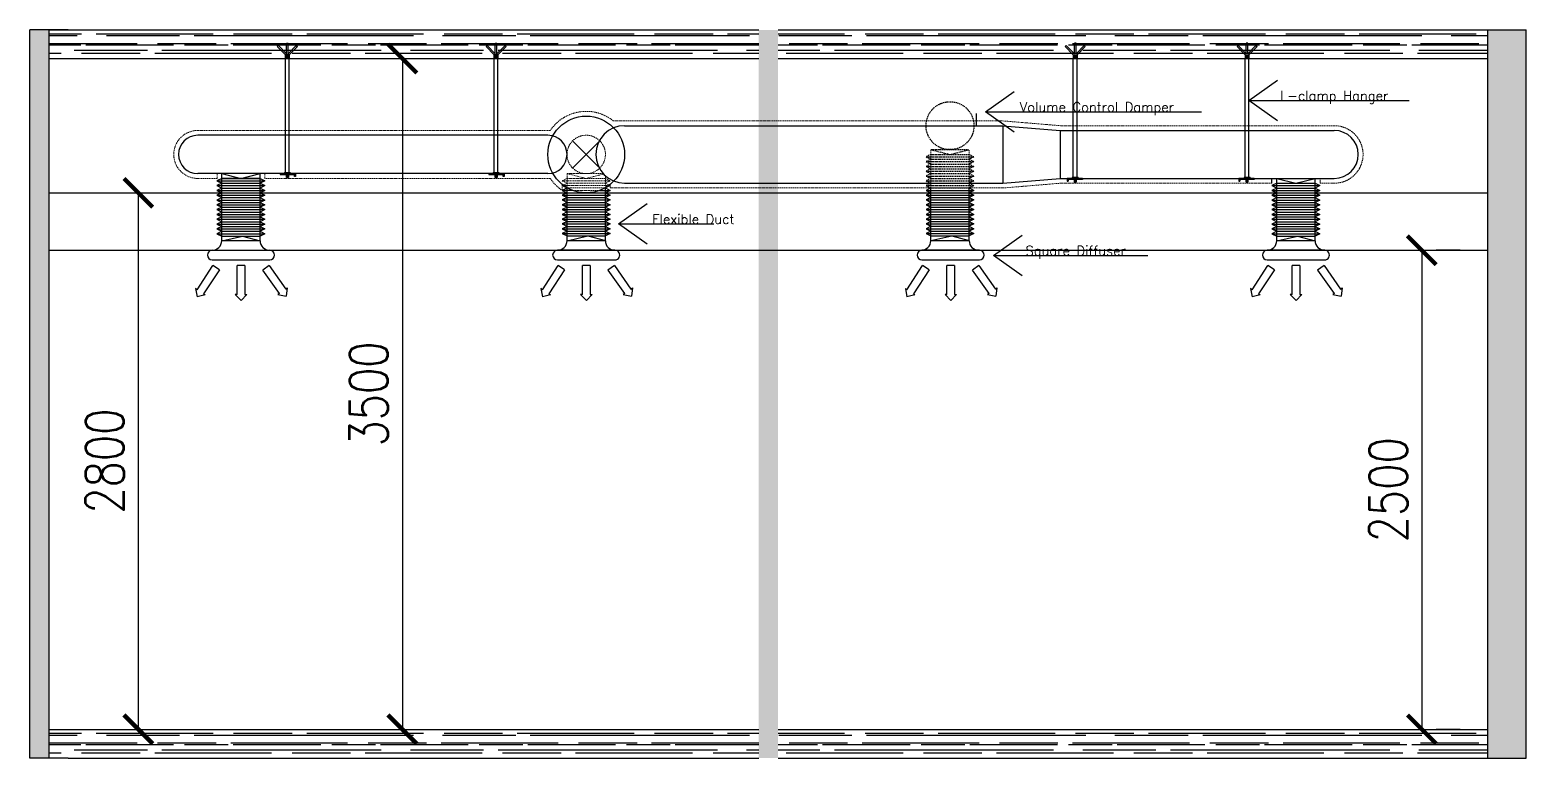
# Model space of a CAD drawing. Header units: millimetres. Extents: x -1288794 to 2153086, y -2701644 to -1335282.
# Drawn here: x 1116071 to 1123871, y -1346198 to -1342398 of the extents above; entities that cross this region are included whole.
import ezdxf

# ---------------------------------------------------------------- set-up
doc = ezdxf.new("R2010")
doc.units = ezdxf.units.MM
doc.header["$LTSCALE"] = 100
doc.header["$PDMODE"] = 34
doc.linetypes.add('HIDDEN', pattern=[9.525, 6.35, -3.175])
for name, color, linetype in [('A-FLOR-SPCL', 8, 'Continuous'), ('A-WALL-FULL', 8, 'Continuous'), ('AC- VD', 5, 'Continuous'), ('AC-FAD', 6, 'Continuous'), ('AC-SAD', 3, 'Continuous'), ('AC-SAD TEXT', 3, 'Continuous'), ('FALSE-CEILING-LEVEL', 5, 'Continuous'), ('M-HANGER', 30, 'Continuous')]:
    doc.layers.add(name, color=color, linetype=linetype)
doc.layers.add('INSULATION', color=1, linetype='Continuous', lineweight=5)
doc.styles.add('ROMAND', font='romand')
doc.styles.add('ROMANS', font='romans.shx', dxfattribs={"width": 0.8})
doc.dimstyles.new('100 of DIM2', dxfattribs={"dimscale": 0, "dimtxt": 200, "dimasz": 150, "dimexe": 75, "dimexo": 200, "dimgap": 75, "dimtad": 1, "dimdec": 0, "dimrnd": 5, "dimzin": 0, "dimdsep": 46, "dimtxsty": 'ROMANS', "dimblk": 'ARCHTICK', "dimcen": 100, "dimclrd": 94, "dimclre": 94, "dimclrt": 2, "dimadec": 0, "dimazin": 0, "dimtfac": 1, "dimtdec": 0, "dimtofl": 0, "dimtmove": 2, "dimatfit": 3, "dimldrblk": 'OPEN90', "dimfxl": 75, "dimtolj": 1, "dimtzin": 0, "dimarcsym": 0})

# ---------------------------------------------------------------- blocks, each defined once
blk = doc.blocks.new('_ArchTick')
at = {"color": 0, "linetype": 'ByBlock', "const_width": 0.15}
blk.add_lwpolyline([(-0.5, -0.5), (0.5, 0.5)], dxfattribs=at)
blk = doc.blocks.new('*D371')
at = {"layer": 'AC-FAD', "color": 94, "lineweight": -2, "transparency": 16777216}
for p, q in [((1123326.9, -1343547.8), (1123326.9, -1346047.8)), ((1123526.9, -1343547.8), (1123401.9, -1343547.8)), ((1123526.9, -1346047.8), (1123401.9, -1346047.8))]:
    blk.add_line(p, q, dxfattribs=at)
at = {"layer": 'Defpoints', "color": 0, "transparency": 16777216}
for p in [(1123326.9, -1343547.8), (1123326.9, -1346047.8), (1123326.9, -1346047.8)]:
    blk.add_point(p, dxfattribs=at)
at = {"layer": 'AC-FAD', "color": 94, "lineweight": -2, "transparency": 16777216, "xscale": 150, "yscale": 150, "zscale": 150}
for p, rotation in [((1123326.9, -1343547.8), 90), ((1123326.9, -1346047.8), 270)]:
    blk.add_blockref('_ArchTick', p, dxfattribs=dict(at, rotation=rotation))
at = {"layer": 'AC-FAD', "color": 2, "transparency": 16777216, "insert": (1123151.9, -1344797.8), "char_height": 200, "attachment_point": 5, "rotation": 90, "style": 'ROMANS'}
blk.add_mtext('\\A1;2500', dxfattribs=at)
blk = doc.blocks.new('*D372')
at = {"layer": 'AC-FAD', "color": 94, "lineweight": -2, "transparency": 16777216}
for p, q in [((1116635.7, -1343247.8), (1116635.7, -1346047.8)), ((1116653.4, -1343247.8), (1116710.7, -1343247.8)), ((1116653.4, -1346047.8), (1116710.7, -1346047.8))]:
    blk.add_line(p, q, dxfattribs=at)
at = {"layer": 'Defpoints', "color": 0, "transparency": 16777216}
for p in [(1116453.4, -1343247.8), (1116453.4, -1346047.8), (1116635.7, -1346047.8)]:
    blk.add_point(p, dxfattribs=at)
at = {"layer": 'AC-FAD', "color": 94, "lineweight": -2, "transparency": 16777216, "xscale": 150, "yscale": 150, "zscale": 150}
for p, rotation in [((1116635.7, -1343247.8), 90), ((1116635.7, -1346047.8), 270)]:
    blk.add_blockref('_ArchTick', p, dxfattribs=dict(at, rotation=rotation))
at = {"layer": 'AC-FAD', "color": 2, "transparency": 16777216, "insert": (1116460.7, -1344647.8), "char_height": 200, "attachment_point": 5, "rotation": 90, "style": 'ROMANS'}
blk.add_mtext('\\A1;2800', dxfattribs=at)
blk = doc.blocks.new('*D373')
at = {"layer": 'AC-FAD', "color": 94, "lineweight": -2, "transparency": 16777216}
for p, q in [((1118012.3, -1342547.8), (1118012.3, -1346047.8)), ((1118056.8, -1342547.8), (1118087.3, -1342547.8)), ((1118056.8, -1346047.8), (1118087.3, -1346047.8))]:
    blk.add_line(p, q, dxfattribs=at)
at = {"layer": 'Defpoints', "color": 0, "transparency": 16777216}
for p in [(1117856.8, -1342547.8), (1117856.8, -1346047.8), (1118012.3, -1346047.8)]:
    blk.add_point(p, dxfattribs=at)
at = {"layer": 'AC-FAD', "color": 94, "lineweight": -2, "transparency": 16777216, "xscale": 150, "yscale": 150, "zscale": 150}
for p, rotation in [((1118012.3, -1342547.8), 90), ((1118012.3, -1346047.8), 270)]:
    blk.add_blockref('_ArchTick', p, dxfattribs=dict(at, rotation=rotation))
at = {"layer": 'AC-FAD', "color": 2, "transparency": 16777216, "insert": (1117837.3, -1344297.8), "char_height": 200, "attachment_point": 5, "rotation": 90, "style": 'ROMANS'}
blk.add_mtext('\\A1;3500', dxfattribs=at)

msp = doc.modelspace()

# ---------------------------------------------------------------- hatches: boundary and pattern name
at = {"layer": 'A-WALL-FULL', "true_color": 0xf26722}
h = msp.add_hatch(dxfattribs=at)
h.set_pattern_fill('BRSTONE', color=30, scale=5)
h.set_pattern_definition([(0, (41287.41, 7615.255), (0, 41.91), []), (90, (41401.71, 7615.255), (-63.5, 41.91), [41.91, -41.91]), (90, (41389.01, 7615.255), (-63.5, 41.91), [41.91, -41.91]), (0, (41401.71, 7622.24), (63.5, 41.91), [-114.3, 12.7]), (0, (41401.71, 7629.225), (63.5, 41.91), [-114.3, 12.7]), (0, (41401.71, 7636.21), (63.5, 41.91), [-114.3, 12.7]), (0, (41401.71, 7643.195), (63.5, 41.91), [-114.3, 12.7]), (0, (41401.71, 7650.18), (63.5, 41.91), [-114.3, 12.7])])
h.paths.add_polyline_path([(1116170.6, -1346197.8), (1116170.6, -1342397.8), (1116070.6, -1342397.8), (1116070.6, -1346197.8)])
at = {"layer": 'A-WALL-FULL', "true_color": 0xed1f24}
h = msp.add_hatch(dxfattribs=at)
h.set_pattern_fill('AR-RROOF', color=240, scale=3)
h.set_pattern_definition([(0, (41287.41, 11265.255), (167.64, 76.2), [1143, -152.4, 381, -76.2]), (0, (41388.75, 11303.35), (-76.2, 101.346), [228.6, -25.146, 457.2, -57.15]), (0, (41325.51, 11330.025), (396.24, 51.054), [609.6, -106.68, 304.8, -76.2])])
h.paths.add_polyline_path([(1119970.6, -1342397.8), (1119970.6, -1342547.8), (1123670.6, -1342547.8), (1123670.6, -1342397.8)])
h.paths.add_polyline_path([(1119870.6, -1342547.8), (1119870.6, -1342397.8), (1116170.6, -1342397.8), (1116170.6, -1342547.8)])
at = {"layer": 'A-WALL-FULL', "true_color": 0xf26722}
h = msp.add_hatch(dxfattribs=at)
h.set_pattern_fill('BRSTONE', color=30, scale=2)
h.set_pattern_definition([(0, (23387.409, 113504.727), (0, 16.764), []), (90, (23433.129, 113504.727), (-25.4, 16.764), [16.764, -16.764]), (90, (23428.049, 113504.727), (-25.4, 16.764), [16.764, -16.764]), (0, (23433.129, 113507.521), (25.4, 16.764), [-45.72, 5.08]), (0, (23433.129, 113510.315), (25.4, 16.764), [-45.72, 5.08]), (0, (23433.129, 113513.109), (25.4, 16.764), [-45.72, 5.08]), (0, (23433.129, 113515.903), (25.4, 16.764), [-45.72, 5.08]), (0, (23433.129, 113518.697), (25.4, 16.764), [-45.72, 5.08])])
h.paths.add_polyline_path([(1119970.6, -1342397.8), (1119870.6, -1342397.8), (1119870.6, -1346197.8), (1119970.6, -1346197.8)])
h = msp.add_hatch(dxfattribs=at)
h.set_pattern_fill('BRSTONE', color=30, scale=2)
h.set_pattern_definition([(0, (43487.409, 7615.255), (0, 16.764), []), (90, (43533.129, 7615.255), (-25.4, 16.764), [16.764, -16.764]), (90, (43528.049, 7615.255), (-25.4, 16.764), [16.764, -16.764]), (0, (43533.129, 7618.049), (25.4, 16.764), [-45.72, 5.08]), (0, (43533.129, 7620.843), (25.4, 16.764), [-45.72, 5.08]), (0, (43533.129, 7623.637), (25.4, 16.764), [-45.72, 5.08]), (0, (43533.129, 7626.43), (25.4, 16.764), [-45.72, 5.08]), (0, (43533.129, 7629.225), (25.4, 16.764), [-45.72, 5.08])])
h.paths.add_polyline_path([(1123870.6, -1342397.8), (1123670.6, -1342397.8), (1123670.6, -1346197.8), (1123870.6, -1346197.8)])
at = {"layer": 'A-WALL-FULL', "true_color": 0xed1f24}
h = msp.add_hatch(dxfattribs=at)
h.set_pattern_fill('AR-RROOF', color=240, scale=3)
h.set_pattern_definition([(0, (41287.41, 7615.255), (167.64, 76.2), [1143, -152.4, 381, -76.2]), (0, (41388.75, 7653.35), (-76.2, 101.346), [228.6, -25.146, 457.2, -57.15]), (0, (41325.51, 7680.025), (396.24, 51.054), [609.6, -106.68, 304.8, -76.2])])
h.paths.add_polyline_path([(1119870.6, -1346197.8), (1119870.6, -1346047.8), (1116170.6, -1346047.8), (1116170.6, -1346197.8)])
h.paths.add_polyline_path([(1119970.6, -1346047.8), (1119970.6, -1346197.8), (1123670.6, -1346197.8), (1123670.6, -1346047.8)])

# ---------------------------------------------------------------- linework, layer by layer
at = {"layer": 'A-FLOR-SPCL'}
for p, q in [((1116270.6, -1342397.8), (1119870.6, -1342397.8)), ((1116170.6, -1342547.8), (1119870.6, -1342547.8))]:
    msp.add_line(p, q, dxfattribs=at)
at = {"layer": 'A-WALL-FULL'}
for p, q in [((1116070.6, -1346197.8), (1116070.6, -1342397.8)), ((1116070.6, -1346197.8), (1116070.6, -1342397.8)), ((1116270.6, -1342397.8), (1116070.6, -1342397.8)), ((1116170.6, -1346197.8), (1116170.6, -1342397.8)), ((1116170.6, -1346197.8), (1116170.6, -1342397.8)), ((1116170.6, -1342397.8), (1119870.6, -1342397.8)), ((1119970.6, -1342397.8), (1123670.6, -1342397.8)), ((1123670.6, -1342397.8), (1123870.6, -1342397.8)), ((1123670.6, -1346197.8), (1123670.6, -1342397.8)), ((1123870.6, -1346197.8), (1123870.6, -1342397.8)), ((1116170.6, -1342547.8), (1119870.6, -1342547.8)), ((1119970.6, -1342547.8), (1123670.6, -1342547.8)), ((1116170.6, -1346047.8), (1119870.6, -1346047.8)), ((1119970.6, -1346047.8), (1123670.6, -1346047.8)), ((1116270.6, -1346197.8), (1116070.6, -1346197.8)), ((1116270.6, -1346197.8), (1119870.6, -1346197.8)), ((1119970.6, -1346197.8), (1123670.6, -1346197.8)), ((1123670.6, -1346197.8), (1123870.6, -1346197.8))]:
    msp.add_line(p, q, dxfattribs=at)
at = {"layer": 'AC- VD'}
for p, q in [((1121004.6, -1342897.8), (1121004.6, -1342833.6)), ((1120702.6, -1342897.8), (1121004.6, -1342897.8))]:
    msp.add_line(p, q, dxfattribs=at)
at = {"layer": 'AC-SAD'}
for p, q in [((1119170.6, -1342897.8), (1121142.2, -1342897.8)), ((1121142.2, -1342897.8), (1121142.2, -1343197.8)), ((1121142.2, -1342897.8), (1121442.2, -1342922.8)), ((1121442.2, -1342922.8), (1121442.2, -1343172.8)), ((1121442.2, -1342922.8), (1122870.7, -1342922.8)), ((1118770.8, -1342947.8), (1116945.5, -1342947.8)), ((1118899.9, -1342977.1), (1119035, -1343112.1)), ((1119035, -1342983.6), (1118899.9, -1343118.5)), ((1118770.8, -1343147.8), (1116945.5, -1343147.8)), ((1117070.6, -1343497.8), (1117070.6, -1343147.8)), ((1117070.6, -1343147.8), (1117170.6, -1343172.8)), ((1117170.6, -1343172.8), (1117270.6, -1343147.8)), ((1117270.6, -1343497.8), (1117270.6, -1343147.8)), ((1117070.6, -1343172.8), (1117045.6, -1343185.3)), ((1117045.6, -1343185.3), (1117295.6, -1343185.3)), ((1117045.6, -1343185.3), (1117070.6, -1343197.8)), ((1117070.6, -1343197.9), (1117045.6, -1343210.4)), ((1117045.6, -1343210.4), (1117295.6, -1343210.4)), ((1117045.6, -1343210.4), (1117070.6, -1343222.9)), ((1117070.6, -1343223), (1117045.6, -1343235.5)), ((1117045.6, -1343235.5), (1117295.6, -1343235.5)), ((1117045.6, -1343235.5), (1117070.6, -1343248)), ((1117070.6, -1343172.8), (1117270.6, -1343172.8)), ((1117270.6, -1343172.8), (1117070.6, -1343172.8)), ((1117070.6, -1343197.8), (1117270.6, -1343197.8)), ((1117070.6, -1343222.9), (1117270.6, -1343222.9)), ((1117270.6, -1343172.8), (1117295.6, -1343185.3)), ((1117295.6, -1343185.3), (1117270.6, -1343197.8)), ((1117270.6, -1343197.9), (1117295.6, -1343210.4)), ((1117295.6, -1343210.4), (1117270.6, -1343222.9)), ((1117270.6, -1343223), (1117295.6, -1343235.5)), ((1117295.6, -1343235.5), (1117270.6, -1343248)), ((1118845.6, -1343210.3), (1118850.6, -1343207.8)), ((1118845.6, -1343210.3), (1118870.6, -1343222.8)), ((1118854, -1343210.3), (1118845.6, -1343210.3)), ((1118870.6, -1343222.8), (1118845.6, -1343235.3)), ((1118845.6, -1343235.3), (1118870.6, -1343247.8)), ((1118901, -1343235.3), (1118845.6, -1343235.3)), ((1118870.6, -1343497.9), (1118870.6, -1343221)), ((1118870.6, -1343222.8), (1118873.8, -1343222.8)), ((1119040.2, -1343235.3), (1119095.6, -1343235.3)), ((1119067.4, -1343222.8), (1119070.6, -1343222.8)), ((1119095.6, -1343210.3), (1119070.6, -1343222.8)), ((1119070.6, -1343497.9), (1119070.6, -1343221)), ((1119070.6, -1343222.8), (1119095.6, -1343235.3)), ((1119095.6, -1343235.3), (1119070.6, -1343247.8)), ((1119087.2, -1343210.3), (1119095.6, -1343210.3)), ((1119090.6, -1343207.8), (1119095.6, -1343210.3)), ((1119170.6, -1343197.8), (1121142.2, -1343197.8)), ((1120767.2, -1343222.8), (1120742.2, -1343235.3)), ((1120742.2, -1343235.3), (1120992.2, -1343235.3)), ((1120742.2, -1343235.3), (1120767.2, -1343247.8)), ((1120767.2, -1343497.8), (1120767.2, -1343222.8)), ((1120967.2, -1343497.9), (1120967.2, -1343222.8)), ((1120967.2, -1343222.8), (1120992.2, -1343235.3)), ((1120992.2, -1343235.3), (1120967.2, -1343247.8)), ((1121142.2, -1343197.8), (1121442.2, -1343172.8)), ((1121442.2, -1343172.8), (1122870.7, -1343172.8)), ((1122570.6, -1343197.9), (1122545.6, -1343210.4)), ((1122545.6, -1343210.4), (1122795.6, -1343210.4)), ((1122545.6, -1343210.4), (1122570.6, -1343222.9)), ((1122570.6, -1343223), (1122545.6, -1343235.5)), ((1122545.6, -1343235.5), (1122795.6, -1343235.5)), ((1122545.6, -1343235.5), (1122570.6, -1343248)), ((1122545.8, -1343197.8), (1122545.8, -1343172.8)), ((1122570.6, -1343497.9), (1122570.6, -1343172.8)), ((1122570.6, -1343172.8), (1122670.6, -1343197.8)), ((1122570.6, -1343197.8), (1122770.6, -1343197.8)), ((1122570.6, -1343222.9), (1122770.6, -1343222.9)), ((1122670.6, -1343197.8), (1122770.6, -1343172.8)), ((1122770.6, -1343497.9), (1122770.6, -1343172.8)), ((1122770.6, -1343197.9), (1122795.6, -1343210.4)), ((1122795.6, -1343210.4), (1122770.6, -1343222.9)), ((1122770.6, -1343223), (1122795.6, -1343235.5)), ((1122795.6, -1343235.5), (1122770.6, -1343248)), ((1117070.6, -1343248.1), (1117045.6, -1343260.6)), ((1117045.6, -1343260.6), (1117295.6, -1343260.6)), ((1117045.6, -1343260.6), (1117070.6, -1343273.1)), ((1117070.6, -1343273.2), (1117045.6, -1343285.7)), ((1117045.6, -1343285.7), (1117295.6, -1343285.7)), ((1117045.6, -1343285.7), (1117070.6, -1343298.2)), ((1117070.6, -1343298.3), (1117045.6, -1343310.8)), ((1117045.6, -1343310.8), (1117295.6, -1343310.8)), ((1117045.6, -1343310.8), (1117070.6, -1343323.3)), ((1117070.6, -1343248), (1117270.6, -1343248)), ((1117070.6, -1343273.1), (1117270.6, -1343273.1)), ((1117070.6, -1343298.2), (1117270.6, -1343298.2)), ((1117270.6, -1343248.1), (1117295.6, -1343260.6)), ((1117295.6, -1343260.6), (1117270.6, -1343273.1)), ((1117270.6, -1343273.2), (1117295.6, -1343285.7)), ((1117295.6, -1343285.7), (1117270.6, -1343298.2)), ((1117270.6, -1343298.3), (1117295.6, -1343310.8)), ((1117295.6, -1343310.8), (1117270.6, -1343323.3)), ((1118870.6, -1343247.8), (1118845.6, -1343260.3)), ((1118845.6, -1343260.3), (1119095.6, -1343260.3)), ((1118845.6, -1343260.3), (1118870.6, -1343272.8)), ((1118870.6, -1343272.8), (1118845.6, -1343285.3)), ((1118845.6, -1343285.3), (1119095.6, -1343285.3)), ((1118845.6, -1343285.3), (1118870.6, -1343297.8)), ((1118870.6, -1343297.8), (1118845.6, -1343310.3)), ((1118845.6, -1343310.3), (1119095.6, -1343310.3)), ((1118845.6, -1343310.3), (1118870.6, -1343322.8)), ((1118870.6, -1343247.8), (1119070.6, -1343247.8)), ((1118870.6, -1343272.8), (1119070.6, -1343272.8)), ((1118870.6, -1343297.8), (1119070.6, -1343297.8)), ((1119070.6, -1343247.8), (1119095.6, -1343260.3)), ((1119095.6, -1343260.3), (1119070.6, -1343272.8)), ((1119070.6, -1343272.8), (1119095.6, -1343285.3)), ((1119095.6, -1343285.3), (1119070.6, -1343297.8)), ((1119070.6, -1343297.8), (1119095.6, -1343310.3)), ((1119095.6, -1343310.3), (1119070.6, -1343322.8)), ((1120767.2, -1343247.8), (1120742.2, -1343260.3)), ((1120742.2, -1343260.3), (1120992.2, -1343260.3)), ((1120742.2, -1343260.3), (1120767.2, -1343272.8)), ((1120767.2, -1343272.8), (1120742.2, -1343285.3)), ((1120742.2, -1343285.3), (1120992.2, -1343285.3)), ((1120742.2, -1343285.3), (1120767.2, -1343297.8)), ((1120767.2, -1343297.8), (1120742.2, -1343310.3)), ((1120742.2, -1343310.3), (1120992.2, -1343310.3)), ((1120742.2, -1343310.3), (1120767.2, -1343322.8)), ((1120767.2, -1343247.8), (1120967.2, -1343247.8)), ((1120767.2, -1343272.8), (1120967.2, -1343272.8)), ((1120767.2, -1343297.8), (1120967.2, -1343297.8)), ((1120967.2, -1343247.8), (1120992.2, -1343260.3)), ((1120992.2, -1343260.3), (1120967.2, -1343272.8)), ((1120967.2, -1343272.8), (1120992.2, -1343285.3)), ((1120992.2, -1343285.3), (1120967.2, -1343297.8)), ((1120967.2, -1343297.8), (1120992.2, -1343310.3)), ((1120992.2, -1343310.3), (1120967.2, -1343322.8)), ((1122570.6, -1343248.1), (1122545.6, -1343260.6)), ((1122545.6, -1343260.6), (1122795.6, -1343260.6)), ((1122545.6, -1343260.6), (1122570.6, -1343273.1)), ((1122570.6, -1343273.2), (1122545.6, -1343285.7)), ((1122545.6, -1343285.7), (1122795.6, -1343285.7)), ((1122545.6, -1343285.7), (1122570.6, -1343298.2)), ((1122570.6, -1343298.3), (1122545.6, -1343310.8)), ((1122545.6, -1343310.8), (1122795.6, -1343310.8)), ((1122545.6, -1343310.8), (1122570.6, -1343323.3)), ((1122570.6, -1343248), (1122770.6, -1343248)), ((1122570.6, -1343273.1), (1122770.6, -1343273.1)), ((1122570.6, -1343298.2), (1122770.6, -1343298.2)), ((1122770.6, -1343248.1), (1122795.6, -1343260.6)), ((1122795.6, -1343260.6), (1122770.6, -1343273.1)), ((1122770.6, -1343273.2), (1122795.6, -1343285.7)), ((1122795.6, -1343285.7), (1122770.6, -1343298.2)), ((1122770.6, -1343298.3), (1122795.6, -1343310.8)), ((1122795.6, -1343310.8), (1122770.6, -1343323.3)), ((1117070.6, -1343323.4), (1117045.6, -1343335.9)), ((1117045.6, -1343335.9), (1117295.6, -1343335.9)), ((1117045.6, -1343335.9), (1117070.6, -1343348.4)), ((1117070.6, -1343348.5), (1117045.6, -1343361)), ((1117045.6, -1343361), (1117295.6, -1343361)), ((1117045.6, -1343361), (1117070.6, -1343373.5)), ((1117070.6, -1343373.6), (1117045.6, -1343386.1)), ((1117045.6, -1343386.1), (1117295.6, -1343386.1)), ((1117045.6, -1343386.1), (1117070.6, -1343398.6)), ((1117070.6, -1343323.3), (1117270.6, -1343323.3)), ((1117070.6, -1343348.4), (1117270.6, -1343348.4)), ((1117070.6, -1343373.5), (1117270.6, -1343373.5)), ((1117270.6, -1343323.4), (1117295.6, -1343335.9)), ((1117295.6, -1343335.9), (1117270.6, -1343348.4)), ((1117270.6, -1343348.5), (1117295.6, -1343361)), ((1117295.6, -1343361), (1117270.6, -1343373.5)), ((1117270.6, -1343373.6), (1117295.6, -1343386.1)), ((1117295.6, -1343386.1), (1117270.6, -1343398.6)), ((1118870.6, -1343322.9), (1118845.6, -1343335.4)), ((1118845.6, -1343335.4), (1119095.6, -1343335.4)), ((1118845.6, -1343335.4), (1118870.6, -1343347.9)), ((1118870.6, -1343347.9), (1118845.6, -1343360.4)), ((1118845.6, -1343360.4), (1119095.6, -1343360.4)), ((1118845.6, -1343360.4), (1118870.6, -1343372.9)), ((1118870.6, -1343372.9), (1118845.6, -1343385.4)), ((1118845.6, -1343385.4), (1119095.6, -1343385.4)), ((1118845.6, -1343385.4), (1118870.6, -1343397.9)), ((1118870.6, -1343322.8), (1119070.6, -1343322.8)), ((1118870.6, -1343347.9), (1119070.6, -1343347.9)), ((1118870.6, -1343372.9), (1119070.6, -1343372.9)), ((1119070.6, -1343322.9), (1119095.6, -1343335.4)), ((1119095.6, -1343335.4), (1119070.6, -1343347.9)), ((1119070.6, -1343347.9), (1119095.6, -1343360.4)), ((1119095.6, -1343360.4), (1119070.6, -1343372.9)), ((1119070.6, -1343372.9), (1119095.6, -1343385.4)), ((1119095.6, -1343385.4), (1119070.6, -1343397.9)), ((1120767.2, -1343322.8), (1120742.2, -1343335.3)), ((1120742.2, -1343335.3), (1120992.2, -1343335.3)), ((1120742.2, -1343335.3), (1120767.2, -1343347.8)), ((1120767.2, -1343347.8), (1120742.2, -1343360.3)), ((1120742.2, -1343360.3), (1120992.2, -1343360.3)), ((1120742.2, -1343360.3), (1120767.2, -1343372.8)), ((1120767.2, -1343372.8), (1120742.2, -1343385.3)), ((1120742.2, -1343385.3), (1120992.2, -1343385.3)), ((1120742.2, -1343385.3), (1120767.2, -1343397.8)), ((1120767.2, -1343322.8), (1120967.2, -1343322.8)), ((1120767.2, -1343347.8), (1120967.2, -1343347.8)), ((1120767.2, -1343372.8), (1120967.2, -1343372.8)), ((1120967.2, -1343322.8), (1120992.2, -1343335.3)), ((1120992.2, -1343335.3), (1120967.2, -1343347.8)), ((1120967.2, -1343347.8), (1120992.2, -1343360.3)), ((1120992.2, -1343360.3), (1120967.2, -1343372.8)), ((1120967.2, -1343372.8), (1120992.2, -1343385.3)), ((1120992.2, -1343385.3), (1120967.2, -1343397.8)), ((1122570.6, -1343323.4), (1122545.6, -1343335.9)), ((1122545.6, -1343335.9), (1122795.6, -1343335.9)), ((1122545.6, -1343335.9), (1122570.6, -1343348.4)), ((1122570.6, -1343348.5), (1122545.6, -1343361)), ((1122545.6, -1343361), (1122795.6, -1343361)), ((1122545.6, -1343361), (1122570.6, -1343373.5)), ((1122570.6, -1343373.6), (1122545.6, -1343386.1)), ((1122545.6, -1343386.1), (1122795.6, -1343386.1)), ((1122545.6, -1343386.1), (1122570.6, -1343398.6)), ((1122570.6, -1343323.3), (1122770.6, -1343323.3)), ((1122570.6, -1343348.4), (1122770.6, -1343348.4)), ((1122570.6, -1343373.5), (1122770.6, -1343373.5)), ((1122770.6, -1343323.4), (1122795.6, -1343335.9)), ((1122795.6, -1343335.9), (1122770.6, -1343348.4)), ((1122770.6, -1343348.5), (1122795.6, -1343361)), ((1122795.6, -1343361), (1122770.6, -1343373.5)), ((1122770.6, -1343373.6), (1122795.6, -1343386.1)), ((1122795.6, -1343386.1), (1122770.6, -1343398.6)), ((1117070.6, -1343398.7), (1117045.6, -1343411.2)), ((1117045.6, -1343411.2), (1117295.6, -1343411.2)), ((1117045.6, -1343411.2), (1117070.6, -1343423.7)), ((1117070.6, -1343423.8), (1117045.6, -1343436.3)), ((1117045.6, -1343436.3), (1117295.6, -1343436.3)), ((1117045.6, -1343436.3), (1117070.6, -1343448.8)), ((1117070.6, -1343448.9), (1117045.6, -1343461.4)), ((1117045.6, -1343461.4), (1117295.6, -1343461.4)), ((1117045.6, -1343461.4), (1117070.6, -1343473.9)), ((1117070.6, -1343398.6), (1117270.6, -1343398.6)), ((1117070.6, -1343423.7), (1117270.6, -1343423.7)), ((1117070.6, -1343448.8), (1117270.6, -1343448.8)), ((1117270.6, -1343398.7), (1117295.6, -1343411.2)), ((1117295.6, -1343411.2), (1117270.6, -1343423.7)), ((1117270.6, -1343423.8), (1117295.6, -1343436.3)), ((1117295.6, -1343436.3), (1117270.6, -1343448.8)), ((1117270.6, -1343448.9), (1117295.6, -1343461.4)), ((1117295.6, -1343461.4), (1117270.6, -1343473.9)), ((1118870.6, -1343397.9), (1118845.6, -1343410.4)), ((1118845.6, -1343410.4), (1119095.6, -1343410.4)), ((1118845.6, -1343410.4), (1118870.6, -1343422.9)), ((1118870.6, -1343422.9), (1118845.6, -1343435.4)), ((1118845.6, -1343435.4), (1119095.6, -1343435.4)), ((1118845.6, -1343435.4), (1118870.6, -1343447.9)), ((1118870.6, -1343447.9), (1118845.6, -1343460.4)), ((1118845.6, -1343460.4), (1119095.6, -1343460.4)), ((1118845.6, -1343460.4), (1118870.6, -1343472.9)), ((1118870.6, -1343397.9), (1119070.6, -1343397.9)), ((1118870.6, -1343422.9), (1119070.6, -1343422.9)), ((1118870.6, -1343447.9), (1119070.6, -1343447.9)), ((1119070.6, -1343397.9), (1119095.6, -1343410.4)), ((1119095.6, -1343410.4), (1119070.6, -1343422.9)), ((1119070.6, -1343422.9), (1119095.6, -1343435.4)), ((1119095.6, -1343435.4), (1119070.6, -1343447.9)), ((1119070.6, -1343447.9), (1119095.6, -1343460.4)), ((1119095.6, -1343460.4), (1119070.6, -1343472.9)), ((1120767.2, -1343397.8), (1120742.2, -1343410.3)), ((1120742.2, -1343410.3), (1120992.2, -1343410.3)), ((1120742.2, -1343410.3), (1120767.2, -1343422.8)), ((1120767.2, -1343422.8), (1120742.2, -1343435.3)), ((1120742.2, -1343435.3), (1120992.2, -1343435.3)), ((1120742.2, -1343435.3), (1120767.2, -1343447.8)), ((1120767.2, -1343447.8), (1120742.2, -1343460.3)), ((1120742.2, -1343460.3), (1120992.2, -1343460.3)), ((1120742.2, -1343460.3), (1120767.2, -1343472.8)), ((1120767.2, -1343397.8), (1120967.2, -1343397.8)), ((1120767.2, -1343422.8), (1120967.2, -1343422.8)), ((1120767.2, -1343447.8), (1120967.2, -1343447.8)), ((1120967.2, -1343397.8), (1120992.2, -1343410.3)), ((1120992.2, -1343410.3), (1120967.2, -1343422.8)), ((1120967.2, -1343422.8), (1120992.2, -1343435.3)), ((1120992.2, -1343435.3), (1120967.2, -1343447.8)), ((1120967.2, -1343447.8), (1120992.2, -1343460.3)), ((1120992.2, -1343460.3), (1120967.2, -1343472.8)), ((1122570.6, -1343398.7), (1122545.6, -1343411.2)), ((1122545.6, -1343411.2), (1122795.6, -1343411.2)), ((1122545.6, -1343411.2), (1122570.6, -1343423.7)), ((1122570.6, -1343423.8), (1122545.6, -1343436.3)), ((1122545.6, -1343436.3), (1122795.6, -1343436.3)), ((1122545.6, -1343436.3), (1122570.6, -1343448.8)), ((1122570.6, -1343448.9), (1122545.6, -1343461.4)), ((1122545.6, -1343461.4), (1122795.6, -1343461.4)), ((1122545.6, -1343461.4), (1122570.6, -1343473.9)), ((1122570.6, -1343398.6), (1122770.6, -1343398.6)), ((1122570.6, -1343423.7), (1122770.6, -1343423.7)), ((1122570.6, -1343448.8), (1122770.6, -1343448.8)), ((1122770.6, -1343398.7), (1122795.6, -1343411.2)), ((1122795.6, -1343411.2), (1122770.6, -1343423.7)), ((1122770.6, -1343423.8), (1122795.6, -1343436.3)), ((1122795.6, -1343436.3), (1122770.6, -1343448.8)), ((1122770.6, -1343448.9), (1122795.6, -1343461.4)), ((1122795.6, -1343461.4), (1122770.6, -1343473.9)), ((1117020.6, -1343547.8), (1117020.6, -1343547.8)), ((1117020.6, -1343547.8), (1117320.6, -1343547.8)), ((1117070.6, -1343497.8), (1117179.3, -1343473.9)), ((1117070.6, -1343473.9), (1117270.6, -1343473.9)), ((1117270.6, -1343497.8), (1117070.6, -1343497.8)), ((1117179.3, -1343473.9), (1117270.6, -1343497.8)), ((1119120.6, -1343547.8), (1118820.6, -1343547.8)), ((1118820.6, -1343547.8), (1118820.6, -1343547.8)), ((1118870.6, -1343497.9), (1118979.4, -1343472.9)), ((1118870.6, -1343472.9), (1119070.6, -1343472.9)), ((1119070.6, -1343497.8), (1118870.6, -1343497.8)), ((1118979.4, -1343472.9), (1119070.6, -1343496.7)), ((1121020.6, -1343547.8), (1120720.6, -1343547.8)), ((1120720.6, -1343547.8), (1120720.6, -1343547.8)), ((1120767.2, -1343496.7), (1120876, -1343472.8)), ((1120767.2, -1343472.8), (1120967.2, -1343472.8)), ((1120967.2, -1343497.8), (1120767.2, -1343497.8)), ((1120876, -1343472.8), (1120967.2, -1343496.7)), ((1122820.6, -1343547.8), (1122520.6, -1343547.8)), ((1122520.8, -1343547.8), (1122520.8, -1343547.8)), ((1122570.6, -1343473.9), (1122770.6, -1343473.9)), ((1122570.6, -1343497.8), (1122679.3, -1343473.9)), ((1122770.6, -1343497.9), (1122570.6, -1343497.9)), ((1122679.3, -1343473.9), (1122770.6, -1343497.8)), ((1116942.8, -1343753.4), (1117024.7, -1343627.8)), ((1117020.6, -1343597.8), (1117320.6, -1343597.8)), ((1117058.2, -1343649.7), (1117024.1, -1343627.4)), ((1117191.3, -1343627.8), (1117150.6, -1343627.8)), ((1117151.3, -1343777.8), (1117151.3, -1343627.8)), ((1117191.3, -1343627.8), (1117191.3, -1343777.8)), ((1117317.3, -1343627.8), (1117284, -1343651.3)), ((1117317.3, -1343627.8), (1117403.9, -1343750.3)), ((1118742.8, -1343753.4), (1118824.8, -1343627.8)), ((1118820.6, -1343597.8), (1119120.6, -1343597.8)), ((1118858.3, -1343649.7), (1118824.1, -1343627.4)), ((1118991.4, -1343627.8), (1118950.6, -1343627.8)), ((1118951.4, -1343777.8), (1118951.4, -1343627.8)), ((1118991.4, -1343627.8), (1118991.4, -1343777.8)), ((1119117.4, -1343627.8), (1119084.1, -1343651.3)), ((1119117.4, -1343627.8), (1119203.9, -1343750.3)), ((1120642.8, -1343753.4), (1120724.7, -1343627.8)), ((1120720.6, -1343597.8), (1121020.6, -1343597.8)), ((1120758.2, -1343649.7), (1120724.1, -1343627.4)), ((1120891.3, -1343627.8), (1120850.6, -1343627.8)), ((1120851.3, -1343777.8), (1120851.3, -1343627.8)), ((1120891.3, -1343627.8), (1120891.3, -1343777.8)), ((1121017.3, -1343627.8), (1120984, -1343651.3)), ((1121017.3, -1343627.8), (1121103.9, -1343750.3)), ((1122442.8, -1343753.4), (1122524.7, -1343627.8)), ((1122520.6, -1343597.8), (1122820.6, -1343597.8)), ((1122558.2, -1343649.7), (1122524.1, -1343627.4)), ((1122691.3, -1343627.8), (1122650.6, -1343627.8)), ((1122651.3, -1343777.8), (1122651.3, -1343627.8)), ((1122691.3, -1343627.8), (1122691.3, -1343777.8)), ((1122817.3, -1343627.8), (1122784, -1343651.3)), ((1122817.3, -1343627.8), (1122903.9, -1343750.3)), ((1117058.2, -1343649.7), (1116976.2, -1343775.3)), ((1117371.2, -1343773.4), (1117284.7, -1343650.9)), ((1118858.3, -1343649.7), (1118776.3, -1343775.3)), ((1119171.2, -1343773.4), (1119084.7, -1343650.9)), ((1120758.2, -1343649.7), (1120676.2, -1343775.3)), ((1121071.2, -1343773.4), (1120984.7, -1343650.9)), ((1122558.2, -1343649.7), (1122476.2, -1343775.3)), ((1122871.2, -1343773.4), (1122784.7, -1343650.9)), ((1116942.8, -1343753.4), (1116934.4, -1343747.9)), ((1116934.4, -1343747.9), (1116942.1, -1343791)), ((1116984.6, -1343780.7), (1116942.1, -1343791)), ((1116976.2, -1343775.3), (1116984.6, -1343780.7)), ((1117151.3, -1343777.8), (1117141.3, -1343777.8)), ((1117141.3, -1343777.8), (1117171.3, -1343809.7)), ((1117201.3, -1343777.8), (1117171.3, -1343809.7)), ((1117191.3, -1343777.8), (1117201.3, -1343777.8)), ((1117371.2, -1343773.4), (1117363, -1343779.2)), ((1117363, -1343779.2), (1117405.9, -1343787.9)), ((1117403.9, -1343750.3), (1117412, -1343744.6)), ((1117412, -1343744.6), (1117405.9, -1343787.9)), ((1118742.8, -1343753.4), (1118734.4, -1343747.9)), ((1118734.4, -1343747.9), (1118742.1, -1343791)), ((1118784.6, -1343780.7), (1118742.1, -1343791)), ((1118776.3, -1343775.3), (1118784.6, -1343780.7)), ((1118951.4, -1343777.8), (1118941.4, -1343777.8)), ((1118941.4, -1343777.8), (1118971.4, -1343809.7)), ((1119001.4, -1343777.8), (1118971.4, -1343809.7)), ((1118991.4, -1343777.8), (1119001.4, -1343777.8)), ((1119171.2, -1343773.4), (1119163, -1343779.2)), ((1119163, -1343779.2), (1119206, -1343787.9)), ((1119203.9, -1343750.3), (1119212.1, -1343744.6)), ((1119212.1, -1343744.6), (1119206, -1343787.9)), ((1120642.8, -1343753.4), (1120634.4, -1343747.9)), ((1120634.4, -1343747.9), (1120642.1, -1343791)), ((1120684.6, -1343780.7), (1120642.1, -1343791)), ((1120676.2, -1343775.3), (1120684.6, -1343780.7)), ((1120851.3, -1343777.8), (1120841.3, -1343777.8)), ((1120841.3, -1343777.8), (1120871.3, -1343809.7)), ((1120901.3, -1343777.8), (1120871.3, -1343809.7)), ((1120891.3, -1343777.8), (1120901.3, -1343777.8)), ((1121071.2, -1343773.4), (1121063, -1343779.2)), ((1121063, -1343779.2), (1121105.9, -1343787.9)), ((1121103.9, -1343750.3), (1121112, -1343744.6)), ((1121112, -1343744.6), (1121105.9, -1343787.9)), ((1122442.8, -1343753.4), (1122434.4, -1343747.9)), ((1122434.4, -1343747.9), (1122442.1, -1343791)), ((1122484.6, -1343780.7), (1122442.1, -1343791)), ((1122476.2, -1343775.3), (1122484.6, -1343780.7)), ((1122651.3, -1343777.8), (1122641.3, -1343777.8)), ((1122641.3, -1343777.8), (1122671.3, -1343809.7)), ((1122701.3, -1343777.8), (1122671.3, -1343809.7)), ((1122691.3, -1343777.8), (1122701.3, -1343777.8)), ((1122871.2, -1343773.4), (1122863, -1343779.2)), ((1122863, -1343779.2), (1122905.9, -1343787.9)), ((1122903.9, -1343750.3), (1122912, -1343744.6)), ((1122912, -1343744.6), (1122905.9, -1343787.9))]:
    msp.add_line(p, q, dxfattribs=at)
at = {"layer": 'AC-SAD', "color": 1, "linetype": 'HIDDEN', "ltscale": 0.01}
for p, q in [((1120767.2, -1343047.8), (1120742.2, -1343060.3)), ((1120742.2, -1343060.3), (1120992.2, -1343060.3)), ((1120742.2, -1343060.3), (1120767.2, -1343072.8)), ((1120767.2, -1343072.8), (1120742.2, -1343085.3)), ((1120767.2, -1343022.8), (1120967.2, -1343022.8)), ((1120767.2, -1343022.8), (1120867.2, -1343047.8)), ((1120767.2, -1343047.8), (1120967.2, -1343047.8)), ((1120767.2, -1343072.8), (1120967.2, -1343072.8)), ((1120867.2, -1343047.8), (1120967.2, -1343022.8)), ((1120967.2, -1343047.8), (1120992.2, -1343060.3)), ((1120992.2, -1343060.3), (1120967.2, -1343072.8)), ((1120967.2, -1343072.8), (1120992.2, -1343085.3)), ((1120742.2, -1343085.3), (1120992.2, -1343085.3)), ((1120742.2, -1343085.3), (1120767.2, -1343097.8)), ((1120767.2, -1343097.8), (1120742.2, -1343110.3)), ((1120742.2, -1343110.3), (1120992.2, -1343110.3)), ((1120742.2, -1343110.3), (1120767.2, -1343122.8)), ((1120767.2, -1343122.8), (1120742.2, -1343135.3)), ((1120742.2, -1343135.3), (1120992.2, -1343135.3)), ((1120742.2, -1343135.3), (1120767.2, -1343147.8)), ((1120767.2, -1343147.8), (1120742.2, -1343160.3)), ((1120767.2, -1343097.8), (1120967.2, -1343097.8)), ((1120767.2, -1343122.8), (1120967.2, -1343122.8)), ((1120767.2, -1343147.8), (1120967.2, -1343147.8)), ((1120992.2, -1343085.3), (1120967.2, -1343097.8)), ((1120967.2, -1343097.8), (1120992.2, -1343110.3)), ((1120992.2, -1343110.3), (1120967.2, -1343122.8)), ((1120967.2, -1343122.8), (1120992.2, -1343135.3)), ((1120992.2, -1343135.3), (1120967.2, -1343147.8)), ((1120967.2, -1343147.8), (1120992.2, -1343160.3)), ((1120742.2, -1343160.3), (1120992.2, -1343160.3)), ((1120742.2, -1343160.3), (1120767.2, -1343172.8)), ((1120767.2, -1343172.8), (1120742.2, -1343185.3)), ((1120742.2, -1343185.3), (1120992.2, -1343185.3)), ((1120742.2, -1343185.3), (1120767.2, -1343197.8)), ((1120767.2, -1343197.8), (1120742.2, -1343210.3)), ((1120742.2, -1343210.3), (1120992.2, -1343210.3)), ((1120742.2, -1343210.3), (1120767.2, -1343222.8)), ((1120767.2, -1343172.8), (1120967.2, -1343172.8)), ((1120767.2, -1343197.8), (1120967.2, -1343197.8)), ((1120767.2, -1343222.8), (1120967.2, -1343222.8)), ((1120992.2, -1343160.3), (1120967.2, -1343172.8)), ((1120967.2, -1343172.8), (1120992.2, -1343185.3)), ((1120992.2, -1343185.3), (1120967.2, -1343197.8)), ((1120967.2, -1343197.8), (1120992.2, -1343210.3)), ((1120992.2, -1343210.3), (1120967.2, -1343222.8))]:
    msp.add_line(p, q, dxfattribs=at)
at = {"layer": 'AC-SAD'}
msp.add_circle((1118970.6, -1343047.8), 200, dxfattribs=at)
at = {"layer": 'AC-SAD', "color": 1, "linetype": 'HIDDEN', "ltscale": 0.01}
msp.add_circle((1120867.2, -1342897.8), 125, dxfattribs=at)
at = {"layer": 'AC-SAD'}
for centre, radius, start, end in [((1119170.6, -1343047.8), 150, 90, 270), ((1122870.7, -1343047.8), 125, 270, 90), ((1116945.5, -1343047.8), 100, 90, 270), ((1118770.8, -1343047.8), 100, 270, 90), ((1117020.6, -1343572.8), 25, 90, 270), ((1117020.6, -1343497.8), 50, 270, 0), ((1117320.6, -1343497.8), 50, 180, 270), ((1117320.6, -1343572.8), 25, 270, 90), ((1118820.6, -1343572.8), 25, 90.00012, 270), ((1118820.6, -1343497.8), 50, 270.00012, 0), ((1119120.6, -1343497.8), 50, 180, 270.00012), ((1119120.6, -1343572.8), 25, 270, 90.00012), ((1120720.6, -1343572.8), 25, 90, 270), ((1120717.2, -1343497.8), 50, 270.00012, 0), ((1121017.2, -1343497.8), 50, 180, 270.00012), ((1121020.6, -1343572.8), 25, 270, 90), ((1122520.6, -1343572.8), 25, 90, 270), ((1122520.6, -1343497.8), 50, 270.00016, 0), ((1122820.6, -1343497.8), 50, 180, 270.00006), ((1122820.6, -1343572.8), 25, 270, 90.00006)]:
    msp.add_arc(centre, radius, start, end, dxfattribs=at)
at = {"layer": 'FALSE-CEILING-LEVEL'}
for p, q in [((1116170.6, -1343247.8), (1123670.6, -1343247.8)), ((1116170.6, -1343547.8), (1123670.6, -1343547.8))]:
    msp.add_line(p, q, dxfattribs=at)
at = {"layer": 'INSULATION', "linetype": 'HIDDEN', "ltscale": 0.01}
for p, q in [((1118783.5, -1342922.8), (1116945.5, -1342922.8)), ((1119112, -1342872.8), (1121143.3, -1342872.8)), ((1121143.3, -1342872.8), (1121443.3, -1342897.8)), ((1121443.3, -1342897.8), (1122870.7, -1342897.8)), ((1120767.2, -1343222.8), (1120767.2, -1343022.8)), ((1120967.2, -1343222.8), (1120967.2, -1343022.8)), ((1117046.4, -1343172.8), (1117046.4, -1343147.8)), ((1117295.7, -1343172.8), (1117295.7, -1343147.8)), ((1118870.6, -1343147.8), (1119058.8, -1343147.8)), ((1118870.6, -1343147.8), (1118970.6, -1343172.8)), ((1118870.6, -1343221), (1118870.6, -1343147.8)), ((1118970.6, -1343172.8), (1119061, -1343150.2)), ((1119070.6, -1343221), (1119070.6, -1343159.6)), ((1117046.4, -1343172.8), (1116945.5, -1343172.8)), ((1118783.5, -1343172.8), (1117295.7, -1343172.8)), ((1118870.6, -1343172.8), (1118845.6, -1343185.3)), ((1118845.6, -1343185.3), (1119095.6, -1343185.3)), ((1118845.6, -1343185.3), (1118870.6, -1343197.8)), ((1118845.6, -1343234.9), (1118845.6, -1343203.9)), ((1118870.6, -1343197.8), (1118850.6, -1343207.8)), ((1118854, -1343210.3), (1119087.2, -1343210.3)), ((1118870.6, -1343172.8), (1119070.6, -1343172.8)), ((1118870.6, -1343197.8), (1119070.6, -1343197.8)), ((1118873.8, -1343222.8), (1119067.4, -1343222.8)), ((1118901, -1343235.3), (1119040.2, -1343235.3)), ((1119070.6, -1343172.8), (1119095.6, -1343185.3)), ((1119095.6, -1343185.3), (1119070.6, -1343197.8)), ((1119070.6, -1343197.8), (1119090.6, -1343207.8)), ((1119095.6, -1343203.9), (1119095.6, -1343222.8)), ((1119095.6, -1343222.8), (1121143.3, -1343222.8)), ((1121143.3, -1343222.8), (1121443.3, -1343197.8)), ((1121443.3, -1343197.8), (1122545.8, -1343197.8)), ((1122797.3, -1343197.8), (1122797.3, -1343172.8)), ((1122797.3, -1343197.8), (1122870.7, -1343197.8))]:
    msp.add_line(p, q, dxfattribs=at)
msp.add_circle((1118970.7, -1343047.8), 100.1, dxfattribs=at)
for centre, radius, start, end in [((1118970.6, -1343047.8), 225, 51.05756, 146.25101), ((1116945.5, -1343047.8), 125, 90, 270), ((1122870.7, -1343047.8), 150, 270, 90), ((1118970.6, -1343047.8), 225, 213.74899, 236.25101)]:
    msp.add_arc(centre, radius, start, end, dxfattribs=at)
at = {"layer": 'M-HANGER'}
for p, q in [((1117366.1, -1342479.4), (1117360.4, -1342485)), ((1117402.7, -1342527.8), (1117360.4, -1342485)), ((1117408.7, -1342522.5), (1117366.1, -1342479.4)), ((1117402.7, -1343142.8), (1117402.7, -1342527.8)), ((1117402.7, -1342527.8), (1117402.7, -1342547.8)), ((1117422.7, -1342527.8), (1117402.7, -1342547.8)), ((1117417.1, -1342527.8), (1117402.7, -1342542.2)), ((1117417.7, -1342527.8), (1117402.7, -1342542.7)), ((1117411.4, -1342527.8), (1117402.7, -1342536.5)), ((1117412, -1342527.8), (1117402.7, -1342537.1)), ((1117405.8, -1342527.8), (1117402.7, -1342530.8)), ((1117406.3, -1342527.8), (1117402.7, -1342531.4)), ((1117422.7, -1342527.8), (1117402.7, -1342527.8)), ((1117422.7, -1342528.4), (1117403.3, -1342547.8)), ((1117422.7, -1342533.5), (1117408.4, -1342547.8)), ((1117408.7, -1342522.5), (1117408.7, -1342467.8)), ((1117408.7, -1342467.8), (1117416.7, -1342467.8)), ((1117422.7, -1342534), (1117409, -1342547.8)), ((1117416.7, -1342522.5), (1117416.7, -1342467.8)), ((1117416.7, -1342522.5), (1117459.4, -1342479.4)), ((1117422.7, -1342527.8), (1117465.1, -1342485)), ((1117422.7, -1343142.8), (1117422.7, -1342527.8)), ((1117422.7, -1342527.8), (1117422.7, -1342547.8)), ((1117459.4, -1342479.4), (1117465.1, -1342485)), ((1118454.2, -1342479.4), (1118448.5, -1342485)), ((1118490.8, -1342527.8), (1118448.5, -1342485)), ((1118496.8, -1342522.5), (1118454.2, -1342479.4)), ((1118490.8, -1343142.8), (1118490.8, -1342527.8)), ((1118490.8, -1342527.8), (1118490.8, -1342547.8)), ((1118510.8, -1342527.8), (1118490.8, -1342547.8)), ((1118505.2, -1342527.8), (1118490.8, -1342542.2)), ((1118505.7, -1342527.8), (1118490.8, -1342542.7)), ((1118499.5, -1342527.8), (1118490.8, -1342536.5)), ((1118500.1, -1342527.8), (1118490.8, -1342537.1)), ((1118493.9, -1342527.8), (1118490.8, -1342530.8)), ((1118494.4, -1342527.8), (1118490.8, -1342531.4)), ((1118510.8, -1342527.8), (1118490.8, -1342527.8)), ((1118510.8, -1342528.4), (1118491.4, -1342547.8)), ((1118510.8, -1342533.5), (1118496.5, -1342547.8)), ((1118496.8, -1342522.5), (1118496.8, -1342467.8)), ((1118496.8, -1342467.8), (1118504.8, -1342467.8)), ((1118510.8, -1342534), (1118497.1, -1342547.8)), ((1118504.8, -1342522.5), (1118504.8, -1342467.8)), ((1118504.8, -1342522.5), (1118547.5, -1342479.4)), ((1118510.8, -1342527.8), (1118553.2, -1342485)), ((1118510.8, -1343142.8), (1118510.8, -1342527.8)), ((1118510.8, -1342527.8), (1118510.8, -1342547.8)), ((1118547.5, -1342479.4), (1118553.2, -1342485)), ((1121473.5, -1342479.4), (1121467.8, -1342485)), ((1121510.2, -1342527.8), (1121467.8, -1342485)), ((1121516.2, -1342522.5), (1121473.5, -1342479.4)), ((1121510.2, -1342527.8), (1121510.2, -1342547.8)), ((1121510.2, -1342527.8), (1121530.2, -1342547.8)), ((1121510.2, -1342527.8), (1121530.2, -1342527.8)), ((1121510.2, -1342528.4), (1121529.6, -1342547.8)), ((1121510.2, -1342533.5), (1121524.6, -1342547.8)), ((1121510.2, -1342534), (1121524, -1342547.8)), ((1121515.3, -1342527.8), (1121530.2, -1342542.7)), ((1121515.9, -1342527.8), (1121530.2, -1342542.2)), ((1121516.2, -1342522.5), (1121516.2, -1342467.8)), ((1121524.2, -1342467.8), (1121516.2, -1342467.8)), ((1121521, -1342527.8), (1121530.2, -1342537.1)), ((1121521.5, -1342527.8), (1121530.2, -1342536.5)), ((1121524.2, -1342522.5), (1121524.2, -1342467.8)), ((1121524.2, -1342522.5), (1121566.9, -1342479.4)), ((1121526.6, -1342527.8), (1121530.2, -1342531.4)), ((1121527.2, -1342527.8), (1121530.2, -1342530.8)), ((1121530.2, -1342527.8), (1121572.6, -1342485)), ((1121530.2, -1342527.8), (1121530.2, -1342547.8)), ((1121566.9, -1342479.4), (1121572.6, -1342485)), ((1122369.2, -1342479.4), (1122363.5, -1342485)), ((1122405.9, -1342527.8), (1122363.5, -1342485)), ((1122411.9, -1342522.5), (1122369.2, -1342479.4)), ((1122405.9, -1342527.8), (1122405.9, -1342547.8)), ((1122405.9, -1342527.8), (1122425.9, -1342547.8)), ((1122405.9, -1342527.8), (1122425.9, -1342527.8)), ((1122405.9, -1342528.4), (1122425.3, -1342547.8)), ((1122405.9, -1342533.5), (1122420.2, -1342547.8)), ((1122405.9, -1342534), (1122419.6, -1342547.8)), ((1122410.9, -1342527.8), (1122425.9, -1342542.7)), ((1122411.5, -1342527.8), (1122425.9, -1342542.2)), ((1122411.9, -1342522.5), (1122411.9, -1342467.8)), ((1122419.9, -1342467.8), (1122411.9, -1342467.8)), ((1122416.6, -1342527.8), (1122425.9, -1342537.1)), ((1122417.2, -1342527.8), (1122425.9, -1342536.5)), ((1122419.9, -1342522.5), (1122419.9, -1342467.8)), ((1122419.9, -1342522.5), (1122462.5, -1342479.4)), ((1122422.3, -1342527.8), (1122425.9, -1342531.4)), ((1122422.8, -1342527.8), (1122425.9, -1342530.8)), ((1122425.9, -1342527.8), (1122468.2, -1342485)), ((1122425.9, -1342527.8), (1122425.9, -1342547.8)), ((1122462.5, -1342479.4), (1122468.2, -1342485)), ((1117422.7, -1342539.1), (1117414.1, -1342547.8)), ((1117422.7, -1342539.7), (1117414.6, -1342547.8)), ((1117422.7, -1342544.8), (1117419.7, -1342547.8)), ((1117422.7, -1342545.3), (1117420.3, -1342547.8)), ((1118510.8, -1342539.1), (1118502.2, -1342547.8)), ((1118510.8, -1342539.7), (1118502.7, -1342547.8)), ((1118510.8, -1342544.8), (1118507.8, -1342547.8)), ((1118510.8, -1342545.3), (1118508.4, -1342547.8)), ((1121510.2, -1342539.1), (1121518.9, -1342547.8)), ((1121510.2, -1342539.7), (1121518.3, -1342547.8)), ((1121510.2, -1342544.8), (1121513.2, -1342547.8)), ((1121510.2, -1342545.3), (1121512.7, -1342547.8)), ((1121510.2, -1343167.8), (1121510.2, -1342547.8)), ((1121530.2, -1343167.8), (1121530.2, -1342547.8)), ((1122405.9, -1342539.1), (1122414.5, -1342547.8)), ((1122405.9, -1342539.7), (1122414, -1342547.8)), ((1122405.9, -1342544.8), (1122408.9, -1342547.8)), ((1122405.9, -1342545.3), (1122408.3, -1342547.8)), ((1122405.9, -1343167.8), (1122405.9, -1342547.8)), ((1122425.9, -1343167.8), (1122425.9, -1342547.8)), ((1117375.3, -1343147.8), (1117455.3, -1343147.8)), ((1117375.3, -1343147.8), (1117375.3, -1343152.8)), ((1117375.3, -1343152.8), (1117450.3, -1343152.8)), ((1117397.2, -1343143.8), (1117397.2, -1343147.8)), ((1117398.2, -1343142.8), (1117427.2, -1343142.8)), ((1117400.2, -1343147.8), (1117425.2, -1343147.8)), ((1117407.8, -1343167.8), (1117407.8, -1343152.8)), ((1117417.8, -1343152.8), (1117417.8, -1343167.8)), ((1117428.2, -1343143.8), (1117428.2, -1343147.8)), ((1117450.3, -1343152.8), (1117450.3, -1343162.8)), ((1117450.3, -1343162.8), (1117450.3, -1343152.8)), ((1117455.3, -1343147.8), (1117455.3, -1343162.8)), ((1118463.4, -1343147.8), (1118543.4, -1343147.8)), ((1118463.4, -1343147.8), (1118463.4, -1343152.8)), ((1118463.4, -1343152.8), (1118538.4, -1343152.8)), ((1118485.3, -1343143.8), (1118485.3, -1343147.8)), ((1118486.3, -1343142.8), (1118515.3, -1343142.8)), ((1118488.3, -1343147.8), (1118513.3, -1343147.8)), ((1118495.9, -1343167.8), (1118495.9, -1343152.8)), ((1118505.9, -1343152.8), (1118505.9, -1343167.8)), ((1118516.3, -1343143.8), (1118516.3, -1343147.8)), ((1118538.4, -1343152.8), (1118538.4, -1343162.8)), ((1118538.4, -1343162.8), (1118538.4, -1343152.8)), ((1118543.4, -1343147.8), (1118543.4, -1343162.8)), ((1117417.8, -1343167.8), (1117407.8, -1343167.8)), ((1117455.3, -1343162.8), (1117450.3, -1343162.8)), ((1118505.9, -1343167.8), (1118495.9, -1343167.8)), ((1118543.4, -1343162.8), (1118538.4, -1343162.8)), ((1121557.6, -1343172.8), (1121477.6, -1343172.8)), ((1121477.6, -1343172.8), (1121477.6, -1343187.8)), ((1121477.6, -1343187.8), (1121482.6, -1343187.8)), ((1121557.6, -1343177.8), (1121482.6, -1343177.8)), ((1121482.6, -1343177.8), (1121482.6, -1343187.8)), ((1121482.6, -1343187.8), (1121482.6, -1343177.8)), ((1121504.7, -1343168.8), (1121504.7, -1343172.8)), ((1121534.7, -1343167.8), (1121505.7, -1343167.8)), ((1121532.7, -1343172.8), (1121507.7, -1343172.8)), ((1121515.1, -1343177.8), (1121515.1, -1343192.8)), ((1121515.1, -1343192.8), (1121525.1, -1343192.8)), ((1121525.1, -1343192.8), (1121525.1, -1343177.8)), ((1121535.7, -1343168.8), (1121535.7, -1343172.8)), ((1121557.6, -1343172.8), (1121557.6, -1343177.8)), ((1122453.3, -1343172.8), (1122373.3, -1343172.8)), ((1122373.3, -1343172.8), (1122373.3, -1343187.8)), ((1122373.3, -1343187.8), (1122378.3, -1343187.8)), ((1122453.3, -1343177.8), (1122378.3, -1343177.8)), ((1122378.3, -1343177.8), (1122378.3, -1343187.8)), ((1122378.3, -1343187.8), (1122378.3, -1343177.8)), ((1122400.4, -1343168.8), (1122400.4, -1343172.8)), ((1122430.4, -1343167.8), (1122401.4, -1343167.8)), ((1122428.4, -1343172.8), (1122403.4, -1343172.8)), ((1122410.8, -1343177.8), (1122410.8, -1343192.8)), ((1122410.8, -1343192.8), (1122420.8, -1343192.8)), ((1122420.8, -1343192.8), (1122420.8, -1343177.8)), ((1122431.4, -1343168.8), (1122431.4, -1343172.8)), ((1122453.3, -1343172.8), (1122453.3, -1343177.8))]:
    msp.add_line(p, q, dxfattribs=at)
for points in [[(1117408.7, -1343158.7), (1117417.8, -1343154.7), (1117417, -1343152.9), (1117407.9, -1343156.8)], [(1117408.7, -1343161.5), (1117417.8, -1343157.5), (1117417, -1343155.7), (1117407.9, -1343159.7)], [(1117408.7, -1343164.3), (1117417.8, -1343160.3), (1117417, -1343158.5), (1117407.9, -1343162.5)], [(1118496.7, -1343158.7), (1118505.9, -1343154.7), (1118505.1, -1343152.9), (1118495.9, -1343156.8)], [(1118496.7, -1343161.5), (1118505.9, -1343157.5), (1118505.1, -1343155.7), (1118495.9, -1343159.7)], [(1118496.7, -1343164.3), (1118505.9, -1343160.3), (1118505.1, -1343158.5), (1118495.9, -1343162.5)], [(1117408.7, -1343167.4), (1117417.8, -1343163.4), (1117417, -1343161.5), (1117407.9, -1343165.5)], [(1118496.7, -1343167.4), (1118505.9, -1343163.4), (1118505.1, -1343161.5), (1118495.9, -1343165.5)], [(1121524.3, -1343183.7), (1121515.1, -1343179.7), (1121515.9, -1343177.9), (1121525.1, -1343181.8)], [(1121524.3, -1343186.5), (1121515.1, -1343182.5), (1121515.9, -1343180.7), (1121525.1, -1343184.7)], [(1121524.3, -1343189.3), (1121515.1, -1343185.3), (1121515.9, -1343183.5), (1121525.1, -1343187.5)], [(1121524.3, -1343192.4), (1121515.1, -1343188.4), (1121515.9, -1343186.5), (1121525.1, -1343190.5)], [(1122419.9, -1343183.7), (1122410.8, -1343179.7), (1122411.6, -1343177.9), (1122420.7, -1343181.8)], [(1122419.9, -1343186.5), (1122410.8, -1343182.5), (1122411.6, -1343180.7), (1122420.7, -1343184.7)], [(1122419.9, -1343189.3), (1122410.8, -1343185.3), (1122411.6, -1343183.5), (1122420.7, -1343187.5)], [(1122419.9, -1343192.4), (1122410.8, -1343188.4), (1122411.6, -1343186.5), (1122420.7, -1343190.5)]]:
    msp.add_lwpolyline(points, close=True, dxfattribs=at)
for points in [[(1117414.5, -1343167.8), (1117417.8, -1343166.4), (1117417, -1343164.5), (1117409.5, -1343167.8)], [(1118502.6, -1343167.8), (1118505.9, -1343166.4), (1118505.1, -1343164.5), (1118497.5, -1343167.8)], [(1121518.5, -1343192.8), (1121515.1, -1343191.4), (1121515.9, -1343189.5), (1121523.5, -1343192.8)], [(1122414.1, -1343192.8), (1122410.8, -1343191.4), (1122411.6, -1343189.5), (1122419.1, -1343192.8)]]:
    msp.add_lwpolyline(points, dxfattribs=at)
for centre, start, end in [((1117398.2, -1343143.8), 90, 180), ((1117427.2, -1343143.8), 0, 90), ((1118486.3, -1343143.8), 90, 180), ((1118515.3, -1343143.8), 0, 90), ((1121505.7, -1343168.8), 90, 180), ((1121534.7, -1343168.8), 0, 90), ((1122401.4, -1343168.8), 90, 180), ((1122430.4, -1343168.8), 0, 90)]:
    msp.add_arc(centre, 1, start, end, dxfattribs=at)

# ---------------------------------------------------------------- texts
at = {"layer": 'AC-SAD TEXT', "style": 'ROMAND'}
for s, p in [('L-clamp Hanger', (1122588.9, -1342766.2)), ('Volume Control Damper', (1121231.6, -1342825.4)), ('Flexible Duct', (1119314.9, -1343410.6)), ('Square Diffuser', (1121261.2, -1343575.4))]:
    msp.add_text(s, height=50, dxfattribs=at).set_placement(p)

# ---------------------------------------------------------------- dimensions: what is measured, and where the dimension line sits
at = {"layer": 'AC-FAD'}
for base, p1, p2, picture, middle in [((1118012.3, -1346047.8), (1117856.8, -1342547.8), (1117856.8, -1346047.8), '*D373', (1117837.3, -1344297.8)), ((1116635.7, -1346047.8), (1116453.4, -1343247.8), (1116453.4, -1346047.8), '*D372', (1116460.7, -1344647.8)), ((1123326.9, -1346047.8), (1123326.9, -1343547.8), (1123326.9, -1346047.8), '*D371', (1123151.9, -1344797.8))]:
    dim = msp.add_linear_dim(base=base, p1=p1, p2=p2, angle=90, dimstyle='100 of DIM2', override={"dimscale": 1, "dimfxl": 0.2}, dxfattribs=at)
    dim.commit()
    dim.dimension.update_dxf_attribs({"geometry": picture, "text_midpoint": middle})

# ---------------------------------------------------------------- leaders
at = {"layer": 'AC-SAD'}
for points in [[(1122425, -1342766.2), (1123260.5, -1342766.2)], [(1121052.5, -1342825.4), (1122179, -1342825.4)], [(1119138.4, -1343410.6), (1119636.5, -1343410.6)], [(1121093.9, -1343575.4), (1121897.9, -1343575.4)]]:
    msp.add_leader(points, dimstyle='100 of DIM2', override={"dimscale": 1, "dimtad": 0, "dimfxl": 0.2}, dxfattribs=at)

doc.saveas('drawing.dxf')
